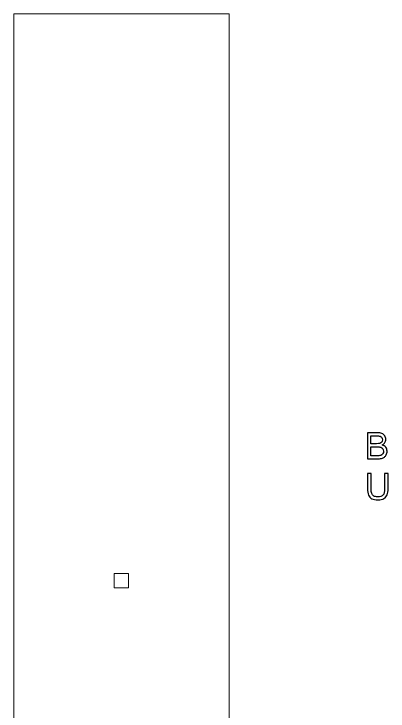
# Model space of a CAD drawing. Header units: millimetres. Extents: x -66 to 470, y -710 to 690.
# Drawn here: x -65.6 to 195.3, y 203.8 to 689.8 of the extents above; entities that cross this region are included whole.
import ezdxf

# ---------------------------------------------------------------- set-up
doc = ezdxf.new("R2010")
doc.units = ezdxf.units.MM
doc.header["$MEASUREMENT"] = 0
doc.layers.add('Layer 1', color=7, linetype='Continuous')

msp = doc.modelspace()

# ---------------------------------------------------------------- linework, layer by layer
at = {"layer": 'Layer 1', "color": 250, "lineweight": 20}
for points in [[(-65.5994, -710.1587), (84.4006, -710.1587), (84.4006, 689.8413), (-65.5994, 689.8413), (-65.5994, -710.1587)], [(4.4007, 289.8413), (14.4007, 289.8413), (14.4007, 299.8413), (4.4007, 299.8413), (4.4007, 289.8413)]]:
    msp.add_lwpolyline(points, close=True, dxfattribs=at)
at = {"layer": 'Layer 1', "color": 250}
for points, knots in [([(180.8964, 379.6823), (180.8964, 379.6823), (180.8964, 397.8687), (180.8964, 397.8687), (180.8964, 397.8687), (187.7205, 397.8687), (187.7205, 397.8687), (189.1091, 397.8687), (190.2224, 397.6867), (191.0649, 397.3184), (191.9031, 396.9501), (192.5592, 396.3828), (193.0334, 395.6166), (193.5117, 394.8546), (193.7488, 394.0545), (193.7488, 393.2163), (193.7488, 392.4416), (193.5371, 391.7092), (193.118, 391.0234), (192.6989, 390.3376), (192.0639, 389.783), (191.213, 389.3597), (192.3137, 389.038), (193.1604, 388.4876), (193.7488, 387.7087), (194.3415, 386.934), (194.6378, 386.0154), (194.6378, 384.957), (194.6378, 384.1019), (194.4558, 383.3103), (194.0959, 382.5779), (193.7361, 381.8455), (193.2916, 381.2825), (192.7624, 380.8846), (192.2333, 380.4909), (191.5686, 380.1903), (190.7728, 379.9871), (189.9727, 379.7839), (188.9948, 379.6823), (187.8348, 379.6823), (187.8348, 379.6823), (180.8964, 379.6823), (180.8964, 379.6823)], [0, 0, 0, 0, 0.07142857, 0.07142857, 0.07142857, 0.14285714, 0.14285714, 0.14285714, 0.21428571, 0.21428571, 0.21428571, 0.28571429, 0.28571429, 0.28571429, 0.35714286, 0.35714286, 0.35714286, 0.42857143, 0.42857143, 0.42857143, 0.5, 0.5, 0.5, 0.57142857, 0.57142857, 0.57142857, 0.64285714, 0.64285714, 0.64285714, 0.71428571, 0.71428571, 0.71428571, 0.78571429, 0.78571429, 0.78571429, 0.85714286, 0.85714286, 0.85714286, 0.92857143, 0.92857143, 0.92857143, 1, 1, 1, 1]), ([(183.3094, 390.2233), (183.3094, 390.2233), (187.2422, 390.2233), (187.2422, 390.2233), (188.309, 390.2233), (189.0752, 390.2953), (189.5366, 390.435), (190.1505, 390.617), (190.6119, 390.9218), (190.9209, 391.3451), (191.23, 391.7685), (191.3866, 392.2976), (191.3866, 392.9369), (191.3866, 393.5422), (191.2427, 394.0756), (190.9506, 394.5328), (190.6627, 394.9943), (190.2478, 395.3118), (189.7102, 395.4811), (189.1726, 395.6504), (188.2497, 395.7351), (186.9458, 395.7351), (186.9458, 395.7351), (183.3094, 395.7351), (183.3094, 395.7351), (183.3094, 395.7351), (183.3094, 390.2233), (183.3094, 390.2233)], [0, 0, 0, 0, 0.11111111, 0.11111111, 0.11111111, 0.22222222, 0.22222222, 0.22222222, 0.33333333, 0.33333333, 0.33333333, 0.44444444, 0.44444444, 0.44444444, 0.55555556, 0.55555556, 0.55555556, 0.66666667, 0.66666667, 0.66666667, 0.77777778, 0.77777778, 0.77777778, 0.88888889, 0.88888889, 0.88888889, 1, 1, 1, 1]), ([(183.3094, 381.8159), (183.3094, 381.8159), (187.8391, 381.8159), (187.8391, 381.8159), (188.618, 381.8159), (189.1641, 381.8455), (189.4816, 381.9048), (190.0319, 382.0022), (190.4976, 382.1673), (190.8701, 382.4001), (191.2427, 382.6329), (191.5475, 382.9716), (191.7888, 383.4161), (192.0301, 383.8606), (192.1486, 384.3728), (192.1486, 384.9528), (192.1486, 385.6344), (191.975, 386.2228), (191.6237, 386.7266), (191.2765, 387.2303), (190.7939, 387.5817), (190.1759, 387.7849), (189.562, 387.9881), (188.673, 388.0897), (187.5173, 388.0897), (187.5173, 388.0897), (183.3094, 388.0897), (183.3094, 388.0897), (183.3094, 388.0897), (183.3094, 381.8159), (183.3094, 381.8159)], [0, 0, 0, 0, 0.1, 0.1, 0.1, 0.2, 0.2, 0.2, 0.3, 0.3, 0.3, 0.4, 0.4, 0.4, 0.5, 0.5, 0.5, 0.6, 0.6, 0.6, 0.7, 0.7, 0.7, 0.8, 0.8, 0.8, 0.9, 0.9, 0.9, 1, 1, 1, 1]), ([(192.9106, 369.4926), (192.9106, 369.4926), (195.3236, 369.4926), (195.3236, 369.4926), (195.3236, 369.4926), (195.3236, 358.9897), (195.3236, 358.9897), (195.3236, 357.1609), (195.1162, 355.7089), (194.7055, 354.6336), (194.2907, 353.5626), (193.5456, 352.6863), (192.4703, 352.0132), (191.3908, 351.3401), (189.9811, 351.0014), (188.2285, 351.0014), (186.531, 351.0014), (185.1382, 351.2935), (184.0587, 351.8819), (182.975, 352.4704), (182.2045, 353.317), (181.7431, 354.4304), (181.2816, 355.5438), (181.0488, 357.0635), (181.0488, 358.9897), (181.0488, 358.9897), (181.0488, 369.4926), (181.0488, 369.4926), (181.0488, 369.4926), (183.4618, 369.4926), (183.4618, 369.4926), (183.4618, 369.4926), (183.4618, 358.9939), (183.4618, 358.9939), (183.4618, 357.4149), (183.61, 356.2465), (183.9021, 355.5014), (184.1942, 354.7521), (184.6937, 354.1722), (185.4091, 353.77), (186.1203, 353.3636), (186.9924, 353.1604), (188.0211, 353.1604), (189.7822, 353.1604), (191.0395, 353.5626), (191.7888, 354.3627), (192.5381, 355.167), (192.9106, 356.7079), (192.9106, 358.9939), (192.9106, 358.9939), (192.9106, 369.4926), (192.9106, 369.4926)], [0, 0, 0, 0, 0.05882353, 0.05882353, 0.05882353, 0.11764706, 0.11764706, 0.11764706, 0.17647059, 0.17647059, 0.17647059, 0.23529412, 0.23529412, 0.23529412, 0.29411765, 0.29411765, 0.29411765, 0.35294118, 0.35294118, 0.35294118, 0.41176471, 0.41176471, 0.41176471, 0.47058824, 0.47058824, 0.47058824, 0.52941176, 0.52941176, 0.52941176, 0.58823529, 0.58823529, 0.58823529, 0.64705882, 0.64705882, 0.64705882, 0.70588235, 0.70588235, 0.70588235, 0.76470588, 0.76470588, 0.76470588, 0.82352941, 0.82352941, 0.82352941, 0.88235294, 0.88235294, 0.88235294, 0.94117647, 0.94117647, 0.94117647, 1, 1, 1, 1])]:
    msp.add_open_spline(points, degree=3, knots=knots, dxfattribs=at)

doc.saveas('drawing.dxf')
